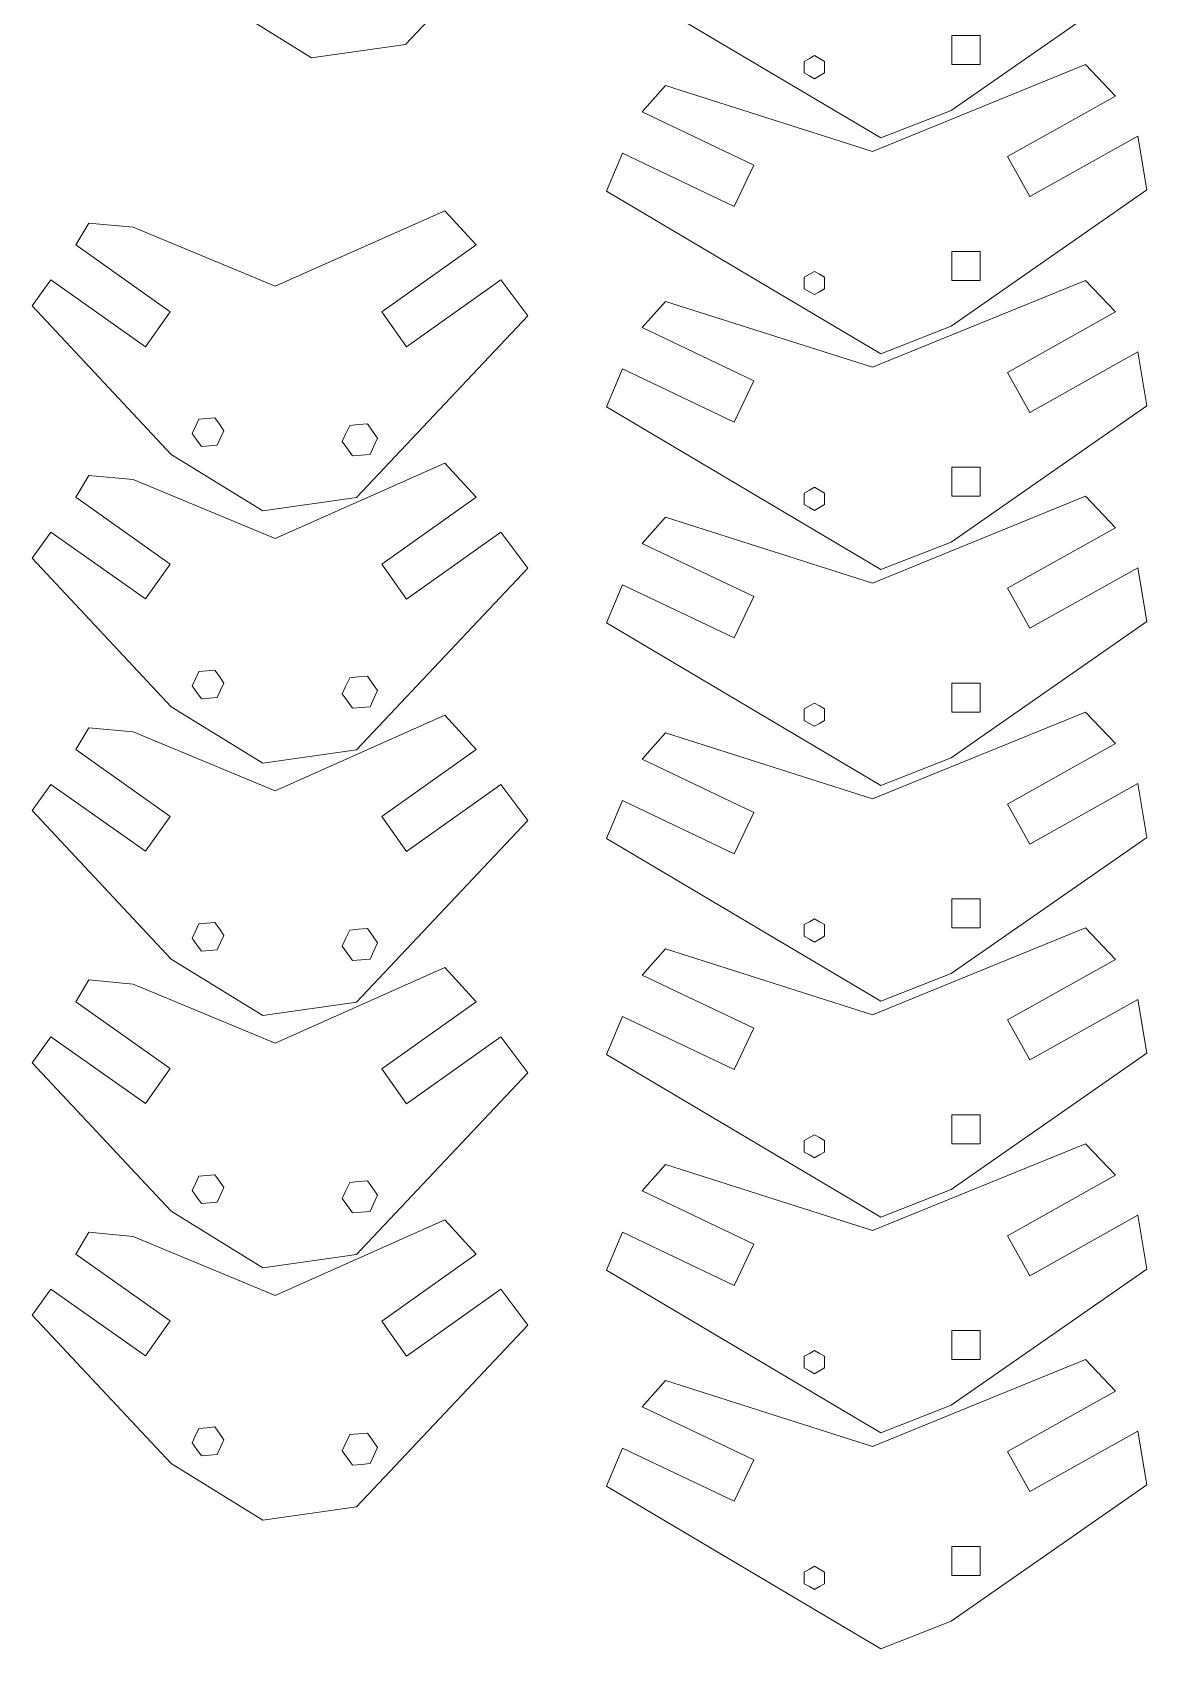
# Model space of a CAD drawing. Header units: inches. Extents: x -12.5 to 16.2, y -9.8 to 11.8.
# Drawn here: x -12.3 to -7.83, y -9.18 to -2.7 of the extents above; entities that cross this region are included whole.
import ezdxf

# ---------------------------------------------------------------- set-up
doc = ezdxf.new("R2010")
doc.units = ezdxf.units.IN
doc.header["$MEASUREMENT"] = 0
doc.layers.add('Layer 3', color=7, linetype='Continuous')

msp = doc.modelspace()

# ---------------------------------------------------------------- linework, layer by layer
at = {"layer": 'Layer 3', "color": 5, "lineweight": 9}
for points in [[(-8.6097, -2.8329), (-8.496, -2.8329), (-8.496, -2.7166), (-8.6097, -2.7166), (-8.6097, -2.8329)], [(-8.6097, -3.6982), (-8.496, -3.6982), (-8.496, -3.5819), (-8.6097, -3.5819), (-8.6097, -3.6982)], [(-8.6097, -4.5634), (-8.496, -4.5634), (-8.496, -4.4471), (-8.6097, -4.4471), (-8.6097, -4.5634)], [(-8.6097, -5.4287), (-8.496, -5.4287), (-8.496, -5.3124), (-8.6097, -5.3124), (-8.6097, -5.4287)], [(-8.6097, -6.294), (-8.496, -6.294), (-8.496, -6.1776), (-8.6097, -6.1776), (-8.6097, -6.294)], [(-8.6097, -7.1592), (-8.496, -7.1592), (-8.496, -7.0429), (-8.6097, -7.0429), (-8.6097, -7.1592)], [(-8.6097, -8.0244), (-8.496, -8.0244), (-8.496, -7.9081), (-8.6097, -7.9081), (-8.6097, -8.0244)], [(-8.6097, -8.8897), (-8.496, -8.8897), (-8.496, -8.7734), (-8.6097, -8.7734), (-8.6097, -8.8897)]]:
    msp.add_lwpolyline(points, close=True, dxfattribs=at)
at = {"layer": 'Layer 3', "color": 250, "lineweight": 9}
for points, knots in [([(-12.0254, -1.8795), (-12.0254, -1.8795), (-12.1002, -1.984), (-12.1002, -1.984), (-12.1002, -1.984), (-12.1002, -1.984), (-11.5434, -2.5793), (-11.5434, -2.5793), (-11.5434, -2.5793), (-11.5434, -2.5793), (-11.1764, -2.8054), (-11.1764, -2.8054), (-11.1764, -2.8054), (-11.1764, -2.8054), (-10.7996, -2.7522), (-10.7996, -2.7522), (-10.7996, -2.7522), (-10.7996, -2.7522), (-10.1125, -2.0239), (-10.1125, -2.0239), (-10.1125, -2.0239), (-10.1125, -2.0239), (-10.2208, -1.88), (-10.2208, -1.88)], [0, 0, 0, 0, 0.142857, 0.142857, 0.142857, 0.142857, 0.285714, 0.285714, 0.285714, 0.285714, 0.428571, 0.428571, 0.428571, 0.428571, 0.571429, 0.571429, 0.571429, 0.571429, 0.714286, 0.714286, 0.714286, 0.714286, 1, 1, 1, 1]), ([(-7.8628, -2.2544), (-7.8628, -2.2544), (-7.8278, -2.4702), (-7.8278, -2.4702), (-7.8278, -2.4702), (-7.8278, -2.4702), (-8.6124, -3.0164), (-8.6124, -3.0164), (-8.6124, -3.0164), (-8.6124, -3.0164), (-8.8943, -3.1269), (-8.8943, -3.1269), (-8.8943, -3.1269), (-8.8943, -3.1269), (-9.9944, -2.4747), (-9.9944, -2.4747), (-9.9944, -2.4747), (-9.9944, -2.4747), (-9.9299, -2.3224), (-9.9299, -2.3224)], [0, 0, 0, 0, 0.166667, 0.166667, 0.166667, 0.166667, 0.333333, 0.333333, 0.333333, 0.333333, 0.5, 0.5, 0.5, 0.5, 0.666667, 0.666667, 0.666667, 0.666667, 1, 1, 1, 1]), ([(-9.8509, -3.0219), (-9.8509, -3.0219), (-9.7573, -2.9168), (-9.7573, -2.9168), (-9.7573, -2.9168), (-9.7573, -2.9168), (-8.9277, -3.1811), (-8.9277, -3.1811), (-8.9277, -3.1811), (-8.9277, -3.1811), (-8.0736, -2.8331), (-8.0736, -2.8331), (-8.0736, -2.8331), (-8.0736, -2.8331), (-7.9526, -2.9594), (-7.9526, -2.9594)], [0, 0, 0, 0, 0.2, 0.2, 0.2, 0.2, 0.4, 0.4, 0.4, 0.4, 0.6, 0.6, 0.6, 0.6, 1, 1, 1, 1]), ([(-7.8628, -3.1196), (-7.8628, -3.1196), (-8.2959, -3.3622), (-8.2959, -3.3622), (-8.2959, -3.3622), (-8.2959, -3.3622), (-8.3857, -3.202), (-8.3857, -3.202), (-8.3857, -3.202), (-8.3857, -3.202), (-7.9526, -2.9594), (-7.9526, -2.9594)], [0, 0, 0, 0, 0.25, 0.25, 0.25, 0.25, 0.5, 0.5, 0.5, 0.5, 1, 1, 1, 1]), ([(-9.8509, -3.0219), (-9.8509, -3.0219), (-9.4028, -3.2355), (-9.4028, -3.2355), (-9.4028, -3.2355), (-9.4028, -3.2355), (-9.4818, -3.4012), (-9.4818, -3.4012), (-9.4818, -3.4012), (-9.4818, -3.4012), (-9.9299, -3.1877), (-9.9299, -3.1877)], [0, 0, 0, 0, 0.25, 0.25, 0.25, 0.25, 0.5, 0.5, 0.5, 0.5, 1, 1, 1, 1]), ([(-7.8628, -3.1196), (-7.8628, -3.1196), (-7.8278, -3.3355), (-7.8278, -3.3355), (-7.8278, -3.3355), (-7.8278, -3.3355), (-8.6124, -3.8816), (-8.6124, -3.8816), (-8.6124, -3.8816), (-8.6124, -3.8816), (-8.8943, -3.9921), (-8.8943, -3.9921), (-8.8943, -3.9921), (-8.8943, -3.9921), (-9.9944, -3.34), (-9.9944, -3.34), (-9.9944, -3.34), (-9.9944, -3.34), (-9.9299, -3.1877), (-9.9299, -3.1877)], [0, 0, 0, 0, 0.166667, 0.166667, 0.166667, 0.166667, 0.333333, 0.333333, 0.333333, 0.333333, 0.5, 0.5, 0.5, 0.5, 0.666667, 0.666667, 0.666667, 0.666667, 1, 1, 1, 1]), ([(-10.5163, -3.5561), (-10.5163, -3.5561), (-10.6422, -3.4187), (-10.6422, -3.4187), (-10.6422, -3.4187), (-10.6422, -3.4187), (-11.3221, -3.7215), (-11.3221, -3.7215), (-11.3221, -3.7215), (-11.3221, -3.7215), (-11.892, -3.4848), (-11.892, -3.4848), (-11.892, -3.4848), (-11.892, -3.4848), (-12.0695, -3.4682), (-12.0695, -3.4682), (-12.0695, -3.4682), (-12.0695, -3.4682), (-12.1225, -3.5556), (-12.1225, -3.5556)], [0, 0, 0, 0, 0.166667, 0.166667, 0.166667, 0.166667, 0.333333, 0.333333, 0.333333, 0.333333, 0.5, 0.5, 0.5, 0.5, 0.666667, 0.666667, 0.666667, 0.666667, 1, 1, 1, 1]), ([(-12.1225, -3.5556), (-12.1225, -3.5556), (-11.7436, -3.8237), (-11.7436, -3.8237), (-11.7436, -3.8237), (-11.7436, -3.8237), (-11.8428, -3.9639), (-11.8428, -3.9639), (-11.8428, -3.9639), (-11.8428, -3.9639), (-12.2217, -3.6958), (-12.2217, -3.6958)], [0, 0, 0, 0, 0.25, 0.25, 0.25, 0.25, 0.5, 0.5, 0.5, 0.5, 1, 1, 1, 1]), ([(-10.4172, -3.6963), (-10.4172, -3.6963), (-10.7962, -3.9642), (-10.7962, -3.9642), (-10.7962, -3.9642), (-10.7962, -3.9642), (-10.8953, -3.8239), (-10.8953, -3.8239), (-10.8953, -3.8239), (-10.8953, -3.8239), (-10.5163, -3.5561), (-10.5163, -3.5561)], [0, 0, 0, 0, 0.25, 0.25, 0.25, 0.25, 0.5, 0.5, 0.5, 0.5, 1, 1, 1, 1]), ([(-12.2217, -3.6958), (-12.2217, -3.6958), (-12.2965, -3.8004), (-12.2965, -3.8004), (-12.2965, -3.8004), (-12.2965, -3.8004), (-11.7397, -4.3956), (-11.7397, -4.3956), (-11.7397, -4.3956), (-11.7397, -4.3956), (-11.3727, -4.6217), (-11.3727, -4.6217), (-11.3727, -4.6217), (-11.3727, -4.6217), (-10.9959, -4.5685), (-10.9959, -4.5685), (-10.9959, -4.5685), (-10.9959, -4.5685), (-10.3088, -3.8402), (-10.3088, -3.8402), (-10.3088, -3.8402), (-10.3088, -3.8402), (-10.4172, -3.6963), (-10.4172, -3.6963)], [0, 0, 0, 0, 0.142857, 0.142857, 0.142857, 0.142857, 0.285714, 0.285714, 0.285714, 0.285714, 0.428571, 0.428571, 0.428571, 0.428571, 0.571429, 0.571429, 0.571429, 0.571429, 0.714286, 0.714286, 0.714286, 0.714286, 1, 1, 1, 1]), ([(-9.8509, -3.8871), (-9.8509, -3.8871), (-9.7573, -3.7821), (-9.7573, -3.7821), (-9.7573, -3.7821), (-9.7573, -3.7821), (-8.9277, -4.0464), (-8.9277, -4.0464), (-8.9277, -4.0464), (-8.9277, -4.0464), (-8.0736, -3.6984), (-8.0736, -3.6984), (-8.0736, -3.6984), (-8.0736, -3.6984), (-7.9526, -3.8246), (-7.9526, -3.8246)], [0, 0, 0, 0, 0.2, 0.2, 0.2, 0.2, 0.4, 0.4, 0.4, 0.4, 0.6, 0.6, 0.6, 0.6, 1, 1, 1, 1]), ([(-9.8509, -3.8871), (-9.8509, -3.8871), (-9.4028, -4.1007), (-9.4028, -4.1007), (-9.4028, -4.1007), (-9.4028, -4.1007), (-9.4818, -4.2665), (-9.4818, -4.2665), (-9.4818, -4.2665), (-9.4818, -4.2665), (-9.9299, -4.0529), (-9.9299, -4.0529)], [0, 0, 0, 0, 0.25, 0.25, 0.25, 0.25, 0.5, 0.5, 0.5, 0.5, 1, 1, 1, 1]), ([(-7.8628, -3.9849), (-7.8628, -3.9849), (-8.2959, -4.2275), (-8.2959, -4.2275), (-8.2959, -4.2275), (-8.2959, -4.2275), (-8.3857, -4.0672), (-8.3857, -4.0672), (-8.3857, -4.0672), (-8.3857, -4.0672), (-7.9526, -3.8246), (-7.9526, -3.8246)], [0, 0, 0, 0, 0.25, 0.25, 0.25, 0.25, 0.5, 0.5, 0.5, 0.5, 1, 1, 1, 1]), ([(-7.8628, -3.9849), (-7.8628, -3.9849), (-7.8278, -4.2008), (-7.8278, -4.2008), (-7.8278, -4.2008), (-7.8278, -4.2008), (-8.6124, -4.7469), (-8.6124, -4.7469), (-8.6124, -4.7469), (-8.6124, -4.7469), (-8.8943, -4.8574), (-8.8943, -4.8574), (-8.8943, -4.8574), (-8.8943, -4.8574), (-9.9944, -4.2053), (-9.9944, -4.2053), (-9.9944, -4.2053), (-9.9944, -4.2053), (-9.9299, -4.0529), (-9.9299, -4.0529)], [0, 0, 0, 0, 0.166667, 0.166667, 0.166667, 0.166667, 0.333333, 0.333333, 0.333333, 0.333333, 0.5, 0.5, 0.5, 0.5, 0.666667, 0.666667, 0.666667, 0.666667, 1, 1, 1, 1]), ([(-10.5163, -4.5676), (-10.5163, -4.5676), (-10.6422, -4.4302), (-10.6422, -4.4302), (-10.6422, -4.4302), (-10.6422, -4.4302), (-11.3221, -4.7331), (-11.3221, -4.7331), (-11.3221, -4.7331), (-11.3221, -4.7331), (-11.892, -4.4964), (-11.892, -4.4964), (-11.892, -4.4964), (-11.892, -4.4964), (-12.0695, -4.4798), (-12.0695, -4.4798), (-12.0695, -4.4798), (-12.0695, -4.4798), (-12.1225, -4.5671), (-12.1225, -4.5671)], [0, 0, 0, 0, 0.166667, 0.166667, 0.166667, 0.166667, 0.333333, 0.333333, 0.333333, 0.333333, 0.5, 0.5, 0.5, 0.5, 0.666667, 0.666667, 0.666667, 0.666667, 1, 1, 1, 1]), ([(-12.1225, -4.5671), (-12.1225, -4.5671), (-11.7436, -4.8352), (-11.7436, -4.8352), (-11.7436, -4.8352), (-11.7436, -4.8352), (-11.8428, -4.9754), (-11.8428, -4.9754), (-11.8428, -4.9754), (-11.8428, -4.9754), (-12.2217, -4.7073), (-12.2217, -4.7073)], [0, 0, 0, 0, 0.25, 0.25, 0.25, 0.25, 0.5, 0.5, 0.5, 0.5, 1, 1, 1, 1]), ([(-10.4172, -4.7079), (-10.4172, -4.7079), (-10.7962, -4.9757), (-10.7962, -4.9757), (-10.7962, -4.9757), (-10.7962, -4.9757), (-10.8953, -4.8355), (-10.8953, -4.8355), (-10.8953, -4.8355), (-10.8953, -4.8355), (-10.5163, -4.5676), (-10.5163, -4.5676)], [0, 0, 0, 0, 0.25, 0.25, 0.25, 0.25, 0.5, 0.5, 0.5, 0.5, 1, 1, 1, 1]), ([(-9.8509, -4.7524), (-9.8509, -4.7524), (-9.7573, -4.6473), (-9.7573, -4.6473), (-9.7573, -4.6473), (-9.7573, -4.6473), (-8.9277, -4.9116), (-8.9277, -4.9116), (-8.9277, -4.9116), (-8.9277, -4.9116), (-8.0736, -4.5636), (-8.0736, -4.5636), (-8.0736, -4.5636), (-8.0736, -4.5636), (-7.9526, -4.6899), (-7.9526, -4.6899)], [0, 0, 0, 0, 0.2, 0.2, 0.2, 0.2, 0.4, 0.4, 0.4, 0.4, 0.6, 0.6, 0.6, 0.6, 1, 1, 1, 1]), ([(-12.2217, -4.7073), (-12.2217, -4.7073), (-12.2965, -4.8119), (-12.2965, -4.8119), (-12.2965, -4.8119), (-12.2965, -4.8119), (-11.7397, -5.4071), (-11.7397, -5.4071), (-11.7397, -5.4071), (-11.7397, -5.4071), (-11.3727, -5.6332), (-11.3727, -5.6332), (-11.3727, -5.6332), (-11.3727, -5.6332), (-10.9959, -5.58), (-10.9959, -5.58), (-10.9959, -5.58), (-10.9959, -5.58), (-10.3088, -4.8517), (-10.3088, -4.8517), (-10.3088, -4.8517), (-10.3088, -4.8517), (-10.4172, -4.7079), (-10.4172, -4.7079)], [0, 0, 0, 0, 0.142857, 0.142857, 0.142857, 0.142857, 0.285714, 0.285714, 0.285714, 0.285714, 0.428571, 0.428571, 0.428571, 0.428571, 0.571429, 0.571429, 0.571429, 0.571429, 0.714286, 0.714286, 0.714286, 0.714286, 1, 1, 1, 1]), ([(-7.8628, -4.8501), (-7.8628, -4.8501), (-8.2959, -5.0927), (-8.2959, -5.0927), (-8.2959, -5.0927), (-8.2959, -5.0927), (-8.3857, -4.9325), (-8.3857, -4.9325), (-8.3857, -4.9325), (-8.3857, -4.9325), (-7.9526, -4.6899), (-7.9526, -4.6899)], [0, 0, 0, 0, 0.25, 0.25, 0.25, 0.25, 0.5, 0.5, 0.5, 0.5, 1, 1, 1, 1]), ([(-9.8509, -4.7524), (-9.8509, -4.7524), (-9.4028, -4.966), (-9.4028, -4.966), (-9.4028, -4.966), (-9.4028, -4.966), (-9.4818, -5.1317), (-9.4818, -5.1317), (-9.4818, -5.1317), (-9.4818, -5.1317), (-9.9299, -4.9182), (-9.9299, -4.9182)], [0, 0, 0, 0, 0.25, 0.25, 0.25, 0.25, 0.5, 0.5, 0.5, 0.5, 1, 1, 1, 1]), ([(-7.8628, -4.8501), (-7.8628, -4.8501), (-7.8278, -5.066), (-7.8278, -5.066), (-7.8278, -5.066), (-7.8278, -5.066), (-8.6124, -5.6121), (-8.6124, -5.6121), (-8.6124, -5.6121), (-8.6124, -5.6121), (-8.8943, -5.7226), (-8.8943, -5.7226), (-8.8943, -5.7226), (-8.8943, -5.7226), (-9.9944, -5.0705), (-9.9944, -5.0705), (-9.9944, -5.0705), (-9.9944, -5.0705), (-9.9299, -4.9182), (-9.9299, -4.9182)], [0, 0, 0, 0, 0.166667, 0.166667, 0.166667, 0.166667, 0.333333, 0.333333, 0.333333, 0.333333, 0.5, 0.5, 0.5, 0.5, 0.666667, 0.666667, 0.666667, 0.666667, 1, 1, 1, 1]), ([(-10.5163, -5.5791), (-10.5163, -5.5791), (-10.6422, -5.4417), (-10.6422, -5.4417), (-10.6422, -5.4417), (-10.6422, -5.4417), (-11.3221, -5.7446), (-11.3221, -5.7446), (-11.3221, -5.7446), (-11.3221, -5.7446), (-11.892, -5.5079), (-11.892, -5.5079), (-11.892, -5.5079), (-11.892, -5.5079), (-12.0695, -5.4913), (-12.0695, -5.4913), (-12.0695, -5.4913), (-12.0695, -5.4913), (-12.1225, -5.5787), (-12.1225, -5.5787)], [0, 0, 0, 0, 0.166667, 0.166667, 0.166667, 0.166667, 0.333333, 0.333333, 0.333333, 0.333333, 0.5, 0.5, 0.5, 0.5, 0.666667, 0.666667, 0.666667, 0.666667, 1, 1, 1, 1]), ([(-9.8509, -5.6176), (-9.8509, -5.6176), (-9.7573, -5.5126), (-9.7573, -5.5126), (-9.7573, -5.5126), (-9.7573, -5.5126), (-8.9277, -5.7769), (-8.9277, -5.7769), (-8.9277, -5.7769), (-8.9277, -5.7769), (-8.0736, -5.4289), (-8.0736, -5.4289), (-8.0736, -5.4289), (-8.0736, -5.4289), (-7.9526, -5.5552), (-7.9526, -5.5552)], [0, 0, 0, 0, 0.2, 0.2, 0.2, 0.2, 0.4, 0.4, 0.4, 0.4, 0.6, 0.6, 0.6, 0.6, 1, 1, 1, 1]), ([(-7.8628, -5.7154), (-7.8628, -5.7154), (-8.2959, -5.958), (-8.2959, -5.958), (-8.2959, -5.958), (-8.2959, -5.958), (-8.3857, -5.7977), (-8.3857, -5.7977), (-8.3857, -5.7977), (-8.3857, -5.7977), (-7.9526, -5.5552), (-7.9526, -5.5552)], [0, 0, 0, 0, 0.25, 0.25, 0.25, 0.25, 0.5, 0.5, 0.5, 0.5, 1, 1, 1, 1]), ([(-12.1225, -5.5787), (-12.1225, -5.5787), (-11.7436, -5.8468), (-11.7436, -5.8468), (-11.7436, -5.8468), (-11.7436, -5.8468), (-11.8428, -5.987), (-11.8428, -5.987), (-11.8428, -5.987), (-11.8428, -5.987), (-12.2217, -5.7189), (-12.2217, -5.7189)], [0, 0, 0, 0, 0.25, 0.25, 0.25, 0.25, 0.5, 0.5, 0.5, 0.5, 1, 1, 1, 1]), ([(-10.4172, -5.7194), (-10.4172, -5.7194), (-10.7962, -5.9873), (-10.7962, -5.9873), (-10.7962, -5.9873), (-10.7962, -5.9873), (-10.8953, -5.847), (-10.8953, -5.847), (-10.8953, -5.847), (-10.8953, -5.847), (-10.5163, -5.5791), (-10.5163, -5.5791)], [0, 0, 0, 0, 0.25, 0.25, 0.25, 0.25, 0.5, 0.5, 0.5, 0.5, 1, 1, 1, 1]), ([(-9.8509, -5.6176), (-9.8509, -5.6176), (-9.4028, -5.8312), (-9.4028, -5.8312), (-9.4028, -5.8312), (-9.4028, -5.8312), (-9.4818, -5.997), (-9.4818, -5.997), (-9.4818, -5.997), (-9.4818, -5.997), (-9.9299, -5.7834), (-9.9299, -5.7834)], [0, 0, 0, 0, 0.25, 0.25, 0.25, 0.25, 0.5, 0.5, 0.5, 0.5, 1, 1, 1, 1]), ([(-12.2217, -5.7189), (-12.2217, -5.7189), (-12.2965, -5.8234), (-12.2965, -5.8234), (-12.2965, -5.8234), (-12.2965, -5.8234), (-11.7397, -6.4187), (-11.7397, -6.4187), (-11.7397, -6.4187), (-11.7397, -6.4187), (-11.3727, -6.6448), (-11.3727, -6.6448), (-11.3727, -6.6448), (-11.3727, -6.6448), (-10.9959, -6.5916), (-10.9959, -6.5916), (-10.9959, -6.5916), (-10.9959, -6.5916), (-10.3088, -5.8633), (-10.3088, -5.8633), (-10.3088, -5.8633), (-10.3088, -5.8633), (-10.4172, -5.7194), (-10.4172, -5.7194)], [0, 0, 0, 0, 0.142857, 0.142857, 0.142857, 0.142857, 0.285714, 0.285714, 0.285714, 0.285714, 0.428571, 0.428571, 0.428571, 0.428571, 0.571429, 0.571429, 0.571429, 0.571429, 0.714286, 0.714286, 0.714286, 0.714286, 1, 1, 1, 1]), ([(-7.8628, -5.7154), (-7.8628, -5.7154), (-7.8278, -5.9313), (-7.8278, -5.9313), (-7.8278, -5.9313), (-7.8278, -5.9313), (-8.6124, -6.4774), (-8.6124, -6.4774), (-8.6124, -6.4774), (-8.6124, -6.4774), (-8.8943, -6.5879), (-8.8943, -6.5879), (-8.8943, -6.5879), (-8.8943, -6.5879), (-9.9944, -5.9358), (-9.9944, -5.9358), (-9.9944, -5.9358), (-9.9944, -5.9358), (-9.9299, -5.7834), (-9.9299, -5.7834)], [0, 0, 0, 0, 0.166667, 0.166667, 0.166667, 0.166667, 0.333333, 0.333333, 0.333333, 0.333333, 0.5, 0.5, 0.5, 0.5, 0.666667, 0.666667, 0.666667, 0.666667, 1, 1, 1, 1]), ([(-9.8509, -6.4829), (-9.8509, -6.4829), (-9.7573, -6.3778), (-9.7573, -6.3778), (-9.7573, -6.3778), (-9.7573, -6.3778), (-8.9277, -6.6421), (-8.9277, -6.6421), (-8.9277, -6.6421), (-8.9277, -6.6421), (-8.0736, -6.2941), (-8.0736, -6.2941), (-8.0736, -6.2941), (-8.0736, -6.2941), (-7.9526, -6.4204), (-7.9526, -6.4204)], [0, 0, 0, 0, 0.2, 0.2, 0.2, 0.2, 0.4, 0.4, 0.4, 0.4, 0.6, 0.6, 0.6, 0.6, 1, 1, 1, 1]), ([(-10.5163, -6.5907), (-10.5163, -6.5907), (-10.6422, -6.4533), (-10.6422, -6.4533), (-10.6422, -6.4533), (-10.6422, -6.4533), (-11.3221, -6.7562), (-11.3221, -6.7562), (-11.3221, -6.7562), (-11.3221, -6.7562), (-11.892, -6.5195), (-11.892, -6.5195), (-11.892, -6.5195), (-11.892, -6.5195), (-12.0695, -6.5028), (-12.0695, -6.5028), (-12.0695, -6.5028), (-12.0695, -6.5028), (-12.1225, -6.5902), (-12.1225, -6.5902)], [0, 0, 0, 0, 0.166667, 0.166667, 0.166667, 0.166667, 0.333333, 0.333333, 0.333333, 0.333333, 0.5, 0.5, 0.5, 0.5, 0.666667, 0.666667, 0.666667, 0.666667, 1, 1, 1, 1]), ([(-7.8628, -6.5806), (-7.8628, -6.5806), (-8.2959, -6.8232), (-8.2959, -6.8232), (-8.2959, -6.8232), (-8.2959, -6.8232), (-8.3857, -6.663), (-8.3857, -6.663), (-8.3857, -6.663), (-8.3857, -6.663), (-7.9526, -6.4204), (-7.9526, -6.4204)], [0, 0, 0, 0, 0.25, 0.25, 0.25, 0.25, 0.5, 0.5, 0.5, 0.5, 1, 1, 1, 1]), ([(-9.8509, -6.4829), (-9.8509, -6.4829), (-9.4028, -6.6965), (-9.4028, -6.6965), (-9.4028, -6.6965), (-9.4028, -6.6965), (-9.4818, -6.8623), (-9.4818, -6.8623), (-9.4818, -6.8623), (-9.4818, -6.8623), (-9.9299, -6.6487), (-9.9299, -6.6487)], [0, 0, 0, 0, 0.25, 0.25, 0.25, 0.25, 0.5, 0.5, 0.5, 0.5, 1, 1, 1, 1]), ([(-12.1225, -6.5902), (-12.1225, -6.5902), (-11.7436, -6.8583), (-11.7436, -6.8583), (-11.7436, -6.8583), (-11.7436, -6.8583), (-11.8428, -6.9985), (-11.8428, -6.9985), (-11.8428, -6.9985), (-11.8428, -6.9985), (-12.2217, -6.7304), (-12.2217, -6.7304)], [0, 0, 0, 0, 0.25, 0.25, 0.25, 0.25, 0.5, 0.5, 0.5, 0.5, 1, 1, 1, 1]), ([(-10.4172, -6.7309), (-10.4172, -6.7309), (-10.7962, -6.9988), (-10.7962, -6.9988), (-10.7962, -6.9988), (-10.7962, -6.9988), (-10.8953, -6.8586), (-10.8953, -6.8586), (-10.8953, -6.8586), (-10.8953, -6.8586), (-10.5163, -6.5907), (-10.5163, -6.5907)], [0, 0, 0, 0, 0.25, 0.25, 0.25, 0.25, 0.5, 0.5, 0.5, 0.5, 1, 1, 1, 1]), ([(-7.8628, -6.5806), (-7.8628, -6.5806), (-7.8278, -6.7965), (-7.8278, -6.7965), (-7.8278, -6.7965), (-7.8278, -6.7965), (-8.6124, -7.3426), (-8.6124, -7.3426), (-8.6124, -7.3426), (-8.6124, -7.3426), (-8.8943, -7.4531), (-8.8943, -7.4531), (-8.8943, -7.4531), (-8.8943, -7.4531), (-9.9944, -6.801), (-9.9944, -6.801), (-9.9944, -6.801), (-9.9944, -6.801), (-9.9299, -6.6487), (-9.9299, -6.6487)], [0, 0, 0, 0, 0.166667, 0.166667, 0.166667, 0.166667, 0.333333, 0.333333, 0.333333, 0.333333, 0.5, 0.5, 0.5, 0.5, 0.666667, 0.666667, 0.666667, 0.666667, 1, 1, 1, 1]), ([(-12.2217, -6.7304), (-12.2217, -6.7304), (-12.2965, -6.835), (-12.2965, -6.835), (-12.2965, -6.835), (-12.2965, -6.835), (-11.7397, -7.4302), (-11.7397, -7.4302), (-11.7397, -7.4302), (-11.7397, -7.4302), (-11.3727, -7.6563), (-11.3727, -7.6563), (-11.3727, -7.6563), (-11.3727, -7.6563), (-10.9959, -7.6031), (-10.9959, -7.6031), (-10.9959, -7.6031), (-10.9959, -7.6031), (-10.3088, -6.8748), (-10.3088, -6.8748), (-10.3088, -6.8748), (-10.3088, -6.8748), (-10.4172, -6.7309), (-10.4172, -6.7309)], [0, 0, 0, 0, 0.142857, 0.142857, 0.142857, 0.142857, 0.285714, 0.285714, 0.285714, 0.285714, 0.428571, 0.428571, 0.428571, 0.428571, 0.571429, 0.571429, 0.571429, 0.571429, 0.714286, 0.714286, 0.714286, 0.714286, 1, 1, 1, 1]), ([(-9.8509, -7.3481), (-9.8509, -7.3481), (-9.7573, -7.2431), (-9.7573, -7.2431), (-9.7573, -7.2431), (-9.7573, -7.2431), (-8.9277, -7.5074), (-8.9277, -7.5074), (-8.9277, -7.5074), (-8.9277, -7.5074), (-8.0736, -7.1594), (-8.0736, -7.1594), (-8.0736, -7.1594), (-8.0736, -7.1594), (-7.9526, -7.2857), (-7.9526, -7.2857)], [0, 0, 0, 0, 0.2, 0.2, 0.2, 0.2, 0.4, 0.4, 0.4, 0.4, 0.6, 0.6, 0.6, 0.6, 1, 1, 1, 1]), ([(-7.8628, -7.4459), (-7.8628, -7.4459), (-8.2959, -7.6885), (-8.2959, -7.6885), (-8.2959, -7.6885), (-8.2959, -7.6885), (-8.3857, -7.5282), (-8.3857, -7.5282), (-8.3857, -7.5282), (-8.3857, -7.5282), (-7.9526, -7.2857), (-7.9526, -7.2857)], [0, 0, 0, 0, 0.25, 0.25, 0.25, 0.25, 0.5, 0.5, 0.5, 0.5, 1, 1, 1, 1]), ([(-9.8509, -7.3481), (-9.8509, -7.3481), (-9.4028, -7.5617), (-9.4028, -7.5617), (-9.4028, -7.5617), (-9.4028, -7.5617), (-9.4818, -7.7275), (-9.4818, -7.7275), (-9.4818, -7.7275), (-9.4818, -7.7275), (-9.9299, -7.5139), (-9.9299, -7.5139)], [0, 0, 0, 0, 0.25, 0.25, 0.25, 0.25, 0.5, 0.5, 0.5, 0.5, 1, 1, 1, 1]), ([(-7.8628, -7.4459), (-7.8628, -7.4459), (-7.8278, -7.6618), (-7.8278, -7.6618), (-7.8278, -7.6618), (-7.8278, -7.6618), (-8.6124, -8.2079), (-8.6124, -8.2079), (-8.6124, -8.2079), (-8.6124, -8.2079), (-8.8943, -8.3184), (-8.8943, -8.3184), (-8.8943, -8.3184), (-8.8943, -8.3184), (-9.9944, -7.6663), (-9.9944, -7.6663), (-9.9944, -7.6663), (-9.9944, -7.6663), (-9.9299, -7.5139), (-9.9299, -7.5139)], [0, 0, 0, 0, 0.166667, 0.166667, 0.166667, 0.166667, 0.333333, 0.333333, 0.333333, 0.333333, 0.5, 0.5, 0.5, 0.5, 0.666667, 0.666667, 0.666667, 0.666667, 1, 1, 1, 1]), ([(-10.5163, -7.6022), (-10.5163, -7.6022), (-10.6422, -7.4648), (-10.6422, -7.4648), (-10.6422, -7.4648), (-10.6422, -7.4648), (-11.3221, -7.7677), (-11.3221, -7.7677), (-11.3221, -7.7677), (-11.3221, -7.7677), (-11.892, -7.531), (-11.892, -7.531), (-11.892, -7.531), (-11.892, -7.531), (-12.0695, -7.5144), (-12.0695, -7.5144), (-12.0695, -7.5144), (-12.0695, -7.5144), (-12.1225, -7.6018), (-12.1225, -7.6018)], [0, 0, 0, 0, 0.166667, 0.166667, 0.166667, 0.166667, 0.333333, 0.333333, 0.333333, 0.333333, 0.5, 0.5, 0.5, 0.5, 0.666667, 0.666667, 0.666667, 0.666667, 1, 1, 1, 1]), ([(-12.1225, -7.6018), (-12.1225, -7.6018), (-11.7436, -7.8699), (-11.7436, -7.8699), (-11.7436, -7.8699), (-11.7436, -7.8699), (-11.8428, -8.0101), (-11.8428, -8.0101), (-11.8428, -8.0101), (-11.8428, -8.0101), (-12.2217, -7.742), (-12.2217, -7.742)], [0, 0, 0, 0, 0.25, 0.25, 0.25, 0.25, 0.5, 0.5, 0.5, 0.5, 1, 1, 1, 1]), ([(-10.4172, -7.7425), (-10.4172, -7.7425), (-10.7962, -8.0104), (-10.7962, -8.0104), (-10.7962, -8.0104), (-10.7962, -8.0104), (-10.8953, -7.8701), (-10.8953, -7.8701), (-10.8953, -7.8701), (-10.8953, -7.8701), (-10.5163, -7.6022), (-10.5163, -7.6022)], [0, 0, 0, 0, 0.25, 0.25, 0.25, 0.25, 0.5, 0.5, 0.5, 0.5, 1, 1, 1, 1]), ([(-12.2217, -7.742), (-12.2217, -7.742), (-12.2965, -7.8465), (-12.2965, -7.8465), (-12.2965, -7.8465), (-12.2965, -7.8465), (-11.7397, -8.4417), (-11.7397, -8.4417), (-11.7397, -8.4417), (-11.7397, -8.4417), (-11.3727, -8.6679), (-11.3727, -8.6679), (-11.3727, -8.6679), (-11.3727, -8.6679), (-10.9959, -8.6147), (-10.9959, -8.6147), (-10.9959, -8.6147), (-10.9959, -8.6147), (-10.3088, -7.8864), (-10.3088, -7.8864), (-10.3088, -7.8864), (-10.3088, -7.8864), (-10.4172, -7.7425), (-10.4172, -7.7425)], [0, 0, 0, 0, 0.142857, 0.142857, 0.142857, 0.142857, 0.285714, 0.285714, 0.285714, 0.285714, 0.428571, 0.428571, 0.428571, 0.428571, 0.571429, 0.571429, 0.571429, 0.571429, 0.714286, 0.714286, 0.714286, 0.714286, 1, 1, 1, 1]), ([(-9.8509, -8.2134), (-9.8509, -8.2134), (-9.7573, -8.1083), (-9.7573, -8.1083), (-9.7573, -8.1083), (-9.7573, -8.1083), (-8.9277, -8.3726), (-8.9277, -8.3726), (-8.9277, -8.3726), (-8.9277, -8.3726), (-8.0736, -8.0246), (-8.0736, -8.0246), (-8.0736, -8.0246), (-8.0736, -8.0246), (-7.9526, -8.1509), (-7.9526, -8.1509)], [0, 0, 0, 0, 0.2, 0.2, 0.2, 0.2, 0.4, 0.4, 0.4, 0.4, 0.6, 0.6, 0.6, 0.6, 1, 1, 1, 1]), ([(-7.8628, -8.3111), (-7.8628, -8.3111), (-8.2959, -8.5537), (-8.2959, -8.5537), (-8.2959, -8.5537), (-8.2959, -8.5537), (-8.3857, -8.3935), (-8.3857, -8.3935), (-8.3857, -8.3935), (-8.3857, -8.3935), (-7.9526, -8.1509), (-7.9526, -8.1509)], [0, 0, 0, 0, 0.25, 0.25, 0.25, 0.25, 0.5, 0.5, 0.5, 0.5, 1, 1, 1, 1]), ([(-9.8509, -8.2134), (-9.8509, -8.2134), (-9.4028, -8.427), (-9.4028, -8.427), (-9.4028, -8.427), (-9.4028, -8.427), (-9.4818, -8.5928), (-9.4818, -8.5928), (-9.4818, -8.5928), (-9.4818, -8.5928), (-9.9299, -8.3792), (-9.9299, -8.3792)], [0, 0, 0, 0, 0.25, 0.25, 0.25, 0.25, 0.5, 0.5, 0.5, 0.5, 1, 1, 1, 1]), ([(-7.8628, -8.3111), (-7.8628, -8.3111), (-7.8278, -8.527), (-7.8278, -8.527), (-7.8278, -8.527), (-7.8278, -8.527), (-8.6124, -9.0731), (-8.6124, -9.0731), (-8.6124, -9.0731), (-8.6124, -9.0731), (-8.8943, -9.1836), (-8.8943, -9.1836), (-8.8943, -9.1836), (-8.8943, -9.1836), (-9.9944, -8.5315), (-9.9944, -8.5315), (-9.9944, -8.5315), (-9.9944, -8.5315), (-9.9299, -8.3792), (-9.9299, -8.3792)], [0, 0, 0, 0, 0.166667, 0.166667, 0.166667, 0.166667, 0.333333, 0.333333, 0.333333, 0.333333, 0.5, 0.5, 0.5, 0.5, 0.666667, 0.666667, 0.666667, 0.666667, 1, 1, 1, 1])]:
    msp.add_open_spline(points, degree=3, knots=knots, dxfattribs=at)
at = {"layer": 'Layer 3', "color": 5, "lineweight": 9}
for points in [[(-9.1604, -2.7968), (-9.1604, -2.7968), (-9.1806, -2.8084), (-9.1806, -2.8084), (-9.1806, -2.8084), (-9.1806, -2.8084), (-9.2007, -2.82), (-9.2007, -2.82), (-9.2007, -2.82), (-9.2007, -2.82), (-9.2007, -2.8433), (-9.2007, -2.8433), (-9.2007, -2.8433), (-9.2007, -2.8433), (-9.2007, -2.8666), (-9.2007, -2.8666), (-9.2007, -2.8666), (-9.2007, -2.8666), (-9.1806, -2.8782), (-9.1806, -2.8782), (-9.1806, -2.8782), (-9.1806, -2.8782), (-9.1604, -2.8898), (-9.1604, -2.8898), (-9.1604, -2.8898), (-9.1604, -2.8898), (-9.1403, -2.8782), (-9.1403, -2.8782), (-9.1403, -2.8782), (-9.1403, -2.8782), (-9.1201, -2.8666), (-9.1201, -2.8666), (-9.1201, -2.8666), (-9.1201, -2.8666), (-9.1201, -2.8433), (-9.1201, -2.8433), (-9.1201, -2.8433), (-9.1201, -2.8433), (-9.1201, -2.82), (-9.1201, -2.82), (-9.1201, -2.82), (-9.1201, -2.82), (-9.1403, -2.8084), (-9.1403, -2.8084), (-9.1403, -2.8084), (-9.1403, -2.8084), (-9.1604, -2.7968), (-9.1604, -2.7968)], [(-9.1604, -3.662), (-9.1604, -3.662), (-9.1806, -3.6736), (-9.1806, -3.6736), (-9.1806, -3.6736), (-9.1806, -3.6736), (-9.2007, -3.6853), (-9.2007, -3.6853), (-9.2007, -3.6853), (-9.2007, -3.6853), (-9.2007, -3.7085), (-9.2007, -3.7085), (-9.2007, -3.7085), (-9.2007, -3.7085), (-9.2007, -3.7318), (-9.2007, -3.7318), (-9.2007, -3.7318), (-9.2007, -3.7318), (-9.1806, -3.7434), (-9.1806, -3.7434), (-9.1806, -3.7434), (-9.1806, -3.7434), (-9.1604, -3.7551), (-9.1604, -3.7551), (-9.1604, -3.7551), (-9.1604, -3.7551), (-9.1403, -3.7434), (-9.1403, -3.7434), (-9.1403, -3.7434), (-9.1403, -3.7434), (-9.1201, -3.7318), (-9.1201, -3.7318), (-9.1201, -3.7318), (-9.1201, -3.7318), (-9.1201, -3.7085), (-9.1201, -3.7085), (-9.1201, -3.7085), (-9.1201, -3.7085), (-9.1201, -3.6853), (-9.1201, -3.6853), (-9.1201, -3.6853), (-9.1201, -3.6853), (-9.1403, -3.6736), (-9.1403, -3.6736), (-9.1403, -3.6736), (-9.1403, -3.6736), (-9.1604, -3.662), (-9.1604, -3.662)], [(-11.6284, -4.2545), (-11.6284, -4.2545), (-11.6418, -4.2835), (-11.6418, -4.2835), (-11.6418, -4.2835), (-11.6418, -4.2835), (-11.6551, -4.3124), (-11.6551, -4.3124), (-11.6551, -4.3124), (-11.6551, -4.3124), (-11.6367, -4.3385), (-11.6367, -4.3385), (-11.6367, -4.3385), (-11.6367, -4.3385), (-11.6183, -4.3645), (-11.6183, -4.3645), (-11.6183, -4.3645), (-11.6183, -4.3645), (-11.5866, -4.3616), (-11.5866, -4.3616), (-11.5866, -4.3616), (-11.5866, -4.3616), (-11.5548, -4.3587), (-11.5548, -4.3587), (-11.5548, -4.3587), (-11.5548, -4.3587), (-11.5415, -4.3297), (-11.5415, -4.3297), (-11.5415, -4.3297), (-11.5415, -4.3297), (-11.5281, -4.3008), (-11.5281, -4.3008), (-11.5281, -4.3008), (-11.5281, -4.3008), (-11.5465, -4.2747), (-11.5465, -4.2747), (-11.5465, -4.2747), (-11.5465, -4.2747), (-11.5649, -4.2487), (-11.5649, -4.2487), (-11.5649, -4.2487), (-11.5649, -4.2487), (-11.5967, -4.2516), (-11.5967, -4.2516), (-11.5967, -4.2516), (-11.5967, -4.2516), (-11.6284, -4.2545), (-11.6284, -4.2545)], [(-11.0238, -4.2795), (-11.0238, -4.2795), (-11.0387, -4.3118), (-11.0387, -4.3118), (-11.0387, -4.3118), (-11.0387, -4.3118), (-11.0536, -4.3441), (-11.0536, -4.3441), (-11.0536, -4.3441), (-11.0536, -4.3441), (-11.033, -4.3731), (-11.033, -4.3731), (-11.033, -4.3731), (-11.033, -4.3731), (-11.0125, -4.4021), (-11.0125, -4.4021), (-11.0125, -4.4021), (-11.0125, -4.4021), (-10.9771, -4.3989), (-10.9771, -4.3989), (-10.9771, -4.3989), (-10.9771, -4.3989), (-10.9417, -4.3956), (-10.9417, -4.3956), (-10.9417, -4.3956), (-10.9417, -4.3956), (-10.9268, -4.3633), (-10.9268, -4.3633), (-10.9268, -4.3633), (-10.9268, -4.3633), (-10.9119, -4.3311), (-10.9119, -4.3311), (-10.9119, -4.3311), (-10.9119, -4.3311), (-10.9324, -4.302), (-10.9324, -4.302), (-10.9324, -4.302), (-10.9324, -4.302), (-10.953, -4.273), (-10.953, -4.273), (-10.953, -4.273), (-10.953, -4.273), (-10.9884, -4.2762), (-10.9884, -4.2762), (-10.9884, -4.2762), (-10.9884, -4.2762), (-11.0238, -4.2795), (-11.0238, -4.2795)], [(-9.1604, -4.5273), (-9.1604, -4.5273), (-9.1806, -4.5389), (-9.1806, -4.5389), (-9.1806, -4.5389), (-9.1806, -4.5389), (-9.2007, -4.5505), (-9.2007, -4.5505), (-9.2007, -4.5505), (-9.2007, -4.5505), (-9.2007, -4.5738), (-9.2007, -4.5738), (-9.2007, -4.5738), (-9.2007, -4.5738), (-9.2007, -4.5971), (-9.2007, -4.5971), (-9.2007, -4.5971), (-9.2007, -4.5971), (-9.1806, -4.6087), (-9.1806, -4.6087), (-9.1806, -4.6087), (-9.1806, -4.6087), (-9.1604, -4.6203), (-9.1604, -4.6203), (-9.1604, -4.6203), (-9.1604, -4.6203), (-9.1403, -4.6087), (-9.1403, -4.6087), (-9.1403, -4.6087), (-9.1403, -4.6087), (-9.1201, -4.5971), (-9.1201, -4.5971), (-9.1201, -4.5971), (-9.1201, -4.5971), (-9.1201, -4.5738), (-9.1201, -4.5738), (-9.1201, -4.5738), (-9.1201, -4.5738), (-9.1201, -4.5505), (-9.1201, -4.5505), (-9.1201, -4.5505), (-9.1201, -4.5505), (-9.1403, -4.5389), (-9.1403, -4.5389), (-9.1403, -4.5389), (-9.1403, -4.5389), (-9.1604, -4.5273), (-9.1604, -4.5273)], [(-11.6284, -5.2661), (-11.6284, -5.2661), (-11.6418, -5.295), (-11.6418, -5.295), (-11.6418, -5.295), (-11.6418, -5.295), (-11.6551, -5.324), (-11.6551, -5.324), (-11.6551, -5.324), (-11.6551, -5.324), (-11.6367, -5.35), (-11.6367, -5.35), (-11.6367, -5.35), (-11.6367, -5.35), (-11.6183, -5.376), (-11.6183, -5.376), (-11.6183, -5.376), (-11.6183, -5.376), (-11.5866, -5.3731), (-11.5866, -5.3731), (-11.5866, -5.3731), (-11.5866, -5.3731), (-11.5548, -5.3702), (-11.5548, -5.3702), (-11.5548, -5.3702), (-11.5548, -5.3702), (-11.5415, -5.3412), (-11.5415, -5.3412), (-11.5415, -5.3412), (-11.5415, -5.3412), (-11.5281, -5.3123), (-11.5281, -5.3123), (-11.5281, -5.3123), (-11.5281, -5.3123), (-11.5465, -5.2863), (-11.5465, -5.2863), (-11.5465, -5.2863), (-11.5465, -5.2863), (-11.5649, -5.2602), (-11.5649, -5.2602), (-11.5649, -5.2602), (-11.5649, -5.2602), (-11.5967, -5.2631), (-11.5967, -5.2631), (-11.5967, -5.2631), (-11.5967, -5.2631), (-11.6284, -5.2661), (-11.6284, -5.2661)], [(-11.0238, -5.291), (-11.0238, -5.291), (-11.0387, -5.3233), (-11.0387, -5.3233), (-11.0387, -5.3233), (-11.0387, -5.3233), (-11.0536, -5.3556), (-11.0536, -5.3556), (-11.0536, -5.3556), (-11.0536, -5.3556), (-11.033, -5.3846), (-11.033, -5.3846), (-11.033, -5.3846), (-11.033, -5.3846), (-11.0125, -5.4137), (-11.0125, -5.4137), (-11.0125, -5.4137), (-11.0125, -5.4137), (-10.9771, -5.4104), (-10.9771, -5.4104), (-10.9771, -5.4104), (-10.9771, -5.4104), (-10.9417, -5.4072), (-10.9417, -5.4072), (-10.9417, -5.4072), (-10.9417, -5.4072), (-10.9268, -5.3749), (-10.9268, -5.3749), (-10.9268, -5.3749), (-10.9268, -5.3749), (-10.9119, -5.3426), (-10.9119, -5.3426), (-10.9119, -5.3426), (-10.9119, -5.3426), (-10.9324, -5.3136), (-10.9324, -5.3136), (-10.9324, -5.3136), (-10.9324, -5.3136), (-10.953, -5.2845), (-10.953, -5.2845), (-10.953, -5.2845), (-10.953, -5.2845), (-10.9884, -5.2878), (-10.9884, -5.2878), (-10.9884, -5.2878), (-10.9884, -5.2878), (-11.0238, -5.291), (-11.0238, -5.291)], [(-9.1604, -5.3925), (-9.1604, -5.3925), (-9.1806, -5.4041), (-9.1806, -5.4041), (-9.1806, -5.4041), (-9.1806, -5.4041), (-9.2007, -5.4158), (-9.2007, -5.4158), (-9.2007, -5.4158), (-9.2007, -5.4158), (-9.2007, -5.439), (-9.2007, -5.439), (-9.2007, -5.439), (-9.2007, -5.439), (-9.2007, -5.4623), (-9.2007, -5.4623), (-9.2007, -5.4623), (-9.2007, -5.4623), (-9.1806, -5.4739), (-9.1806, -5.4739), (-9.1806, -5.4739), (-9.1806, -5.4739), (-9.1604, -5.4856), (-9.1604, -5.4856), (-9.1604, -5.4856), (-9.1604, -5.4856), (-9.1403, -5.4739), (-9.1403, -5.4739), (-9.1403, -5.4739), (-9.1403, -5.4739), (-9.1201, -5.4623), (-9.1201, -5.4623), (-9.1201, -5.4623), (-9.1201, -5.4623), (-9.1201, -5.439), (-9.1201, -5.439), (-9.1201, -5.439), (-9.1201, -5.439), (-9.1201, -5.4158), (-9.1201, -5.4158), (-9.1201, -5.4158), (-9.1201, -5.4158), (-9.1403, -5.4041), (-9.1403, -5.4041), (-9.1403, -5.4041), (-9.1403, -5.4041), (-9.1604, -5.3925), (-9.1604, -5.3925)], [(-11.6284, -6.2776), (-11.6284, -6.2776), (-11.6418, -6.3066), (-11.6418, -6.3066), (-11.6418, -6.3066), (-11.6418, -6.3066), (-11.6551, -6.3355), (-11.6551, -6.3355), (-11.6551, -6.3355), (-11.6551, -6.3355), (-11.6367, -6.3615), (-11.6367, -6.3615), (-11.6367, -6.3615), (-11.6367, -6.3615), (-11.6183, -6.3876), (-11.6183, -6.3876), (-11.6183, -6.3876), (-11.6183, -6.3876), (-11.5866, -6.3847), (-11.5866, -6.3847), (-11.5866, -6.3847), (-11.5866, -6.3847), (-11.5548, -6.3817), (-11.5548, -6.3817), (-11.5548, -6.3817), (-11.5548, -6.3817), (-11.5415, -6.3528), (-11.5415, -6.3528), (-11.5415, -6.3528), (-11.5415, -6.3528), (-11.5281, -6.3238), (-11.5281, -6.3238), (-11.5281, -6.3238), (-11.5281, -6.3238), (-11.5465, -6.2978), (-11.5465, -6.2978), (-11.5465, -6.2978), (-11.5465, -6.2978), (-11.5649, -6.2718), (-11.5649, -6.2718), (-11.5649, -6.2718), (-11.5649, -6.2718), (-11.5967, -6.2747), (-11.5967, -6.2747), (-11.5967, -6.2747), (-11.5967, -6.2747), (-11.6284, -6.2776), (-11.6284, -6.2776)], [(-9.1604, -6.2578), (-9.1604, -6.2578), (-9.1806, -6.2694), (-9.1806, -6.2694), (-9.1806, -6.2694), (-9.1806, -6.2694), (-9.2007, -6.281), (-9.2007, -6.281), (-9.2007, -6.281), (-9.2007, -6.281), (-9.2007, -6.3043), (-9.2007, -6.3043), (-9.2007, -6.3043), (-9.2007, -6.3043), (-9.2007, -6.3276), (-9.2007, -6.3276), (-9.2007, -6.3276), (-9.2007, -6.3276), (-9.1806, -6.3392), (-9.1806, -6.3392), (-9.1806, -6.3392), (-9.1806, -6.3392), (-9.1604, -6.3508), (-9.1604, -6.3508), (-9.1604, -6.3508), (-9.1604, -6.3508), (-9.1403, -6.3392), (-9.1403, -6.3392), (-9.1403, -6.3392), (-9.1403, -6.3392), (-9.1201, -6.3276), (-9.1201, -6.3276), (-9.1201, -6.3276), (-9.1201, -6.3276), (-9.1201, -6.3043), (-9.1201, -6.3043), (-9.1201, -6.3043), (-9.1201, -6.3043), (-9.1201, -6.281), (-9.1201, -6.281), (-9.1201, -6.281), (-9.1201, -6.281), (-9.1403, -6.2694), (-9.1403, -6.2694), (-9.1403, -6.2694), (-9.1403, -6.2694), (-9.1604, -6.2578), (-9.1604, -6.2578)], [(-11.0238, -6.3026), (-11.0238, -6.3026), (-11.0387, -6.3349), (-11.0387, -6.3349), (-11.0387, -6.3349), (-11.0387, -6.3349), (-11.0536, -6.3671), (-11.0536, -6.3671), (-11.0536, -6.3671), (-11.0536, -6.3671), (-11.033, -6.3962), (-11.033, -6.3962), (-11.033, -6.3962), (-11.033, -6.3962), (-11.0125, -6.4252), (-11.0125, -6.4252), (-11.0125, -6.4252), (-11.0125, -6.4252), (-10.9771, -6.422), (-10.9771, -6.422), (-10.9771, -6.422), (-10.9771, -6.422), (-10.9417, -6.4187), (-10.9417, -6.4187), (-10.9417, -6.4187), (-10.9417, -6.4187), (-10.9268, -6.3864), (-10.9268, -6.3864), (-10.9268, -6.3864), (-10.9268, -6.3864), (-10.9119, -6.3541), (-10.9119, -6.3541), (-10.9119, -6.3541), (-10.9119, -6.3541), (-10.9324, -6.3251), (-10.9324, -6.3251), (-10.9324, -6.3251), (-10.9324, -6.3251), (-10.953, -6.2961), (-10.953, -6.2961), (-10.953, -6.2961), (-10.953, -6.2961), (-10.9884, -6.2993), (-10.9884, -6.2993), (-10.9884, -6.2993), (-10.9884, -6.2993), (-11.0238, -6.3026), (-11.0238, -6.3026)], [(-9.1604, -7.123), (-9.1604, -7.123), (-9.1806, -7.1346), (-9.1806, -7.1346), (-9.1806, -7.1346), (-9.1806, -7.1346), (-9.2007, -7.1463), (-9.2007, -7.1463), (-9.2007, -7.1463), (-9.2007, -7.1463), (-9.2007, -7.1695), (-9.2007, -7.1695), (-9.2007, -7.1695), (-9.2007, -7.1695), (-9.2007, -7.1928), (-9.2007, -7.1928), (-9.2007, -7.1928), (-9.2007, -7.1928), (-9.1806, -7.2044), (-9.1806, -7.2044), (-9.1806, -7.2044), (-9.1806, -7.2044), (-9.1604, -7.2161), (-9.1604, -7.2161), (-9.1604, -7.2161), (-9.1604, -7.2161), (-9.1403, -7.2044), (-9.1403, -7.2044), (-9.1403, -7.2044), (-9.1403, -7.2044), (-9.1201, -7.1928), (-9.1201, -7.1928), (-9.1201, -7.1928), (-9.1201, -7.1928), (-9.1201, -7.1695), (-9.1201, -7.1695), (-9.1201, -7.1695), (-9.1201, -7.1695), (-9.1201, -7.1463), (-9.1201, -7.1463), (-9.1201, -7.1463), (-9.1201, -7.1463), (-9.1403, -7.1346), (-9.1403, -7.1346), (-9.1403, -7.1346), (-9.1403, -7.1346), (-9.1604, -7.123), (-9.1604, -7.123)], [(-11.6284, -7.2891), (-11.6284, -7.2891), (-11.6418, -7.3181), (-11.6418, -7.3181), (-11.6418, -7.3181), (-11.6418, -7.3181), (-11.6551, -7.3471), (-11.6551, -7.3471), (-11.6551, -7.3471), (-11.6551, -7.3471), (-11.6367, -7.3731), (-11.6367, -7.3731), (-11.6367, -7.3731), (-11.6367, -7.3731), (-11.6183, -7.3991), (-11.6183, -7.3991), (-11.6183, -7.3991), (-11.6183, -7.3991), (-11.5866, -7.3962), (-11.5866, -7.3962), (-11.5866, -7.3962), (-11.5866, -7.3962), (-11.5548, -7.3933), (-11.5548, -7.3933), (-11.5548, -7.3933), (-11.5548, -7.3933), (-11.5415, -7.3643), (-11.5415, -7.3643), (-11.5415, -7.3643), (-11.5415, -7.3643), (-11.5281, -7.3354), (-11.5281, -7.3354), (-11.5281, -7.3354), (-11.5281, -7.3354), (-11.5465, -7.3094), (-11.5465, -7.3094), (-11.5465, -7.3094), (-11.5465, -7.3094), (-11.5649, -7.2833), (-11.5649, -7.2833), (-11.5649, -7.2833), (-11.5649, -7.2833), (-11.5967, -7.2862), (-11.5967, -7.2862), (-11.5967, -7.2862), (-11.5967, -7.2862), (-11.6284, -7.2891), (-11.6284, -7.2891)], [(-11.0238, -7.3141), (-11.0238, -7.3141), (-11.0387, -7.3464), (-11.0387, -7.3464), (-11.0387, -7.3464), (-11.0387, -7.3464), (-11.0536, -7.3787), (-11.0536, -7.3787), (-11.0536, -7.3787), (-11.0536, -7.3787), (-11.033, -7.4077), (-11.033, -7.4077), (-11.033, -7.4077), (-11.033, -7.4077), (-11.0125, -7.4368), (-11.0125, -7.4368), (-11.0125, -7.4368), (-11.0125, -7.4368), (-10.9771, -7.4335), (-10.9771, -7.4335), (-10.9771, -7.4335), (-10.9771, -7.4335), (-10.9417, -7.4303), (-10.9417, -7.4303), (-10.9417, -7.4303), (-10.9417, -7.4303), (-10.9268, -7.398), (-10.9268, -7.398), (-10.9268, -7.398), (-10.9268, -7.398), (-10.9119, -7.3657), (-10.9119, -7.3657), (-10.9119, -7.3657), (-10.9119, -7.3657), (-10.9324, -7.3366), (-10.9324, -7.3366), (-10.9324, -7.3366), (-10.9324, -7.3366), (-10.953, -7.3076), (-10.953, -7.3076), (-10.953, -7.3076), (-10.953, -7.3076), (-10.9884, -7.3109), (-10.9884, -7.3109), (-10.9884, -7.3109), (-10.9884, -7.3109), (-11.0238, -7.3141), (-11.0238, -7.3141)], [(-9.1604, -7.9883), (-9.1604, -7.9883), (-9.1806, -7.9999), (-9.1806, -7.9999), (-9.1806, -7.9999), (-9.1806, -7.9999), (-9.2007, -8.0115), (-9.2007, -8.0115), (-9.2007, -8.0115), (-9.2007, -8.0115), (-9.2007, -8.0348), (-9.2007, -8.0348), (-9.2007, -8.0348), (-9.2007, -8.0348), (-9.2007, -8.0581), (-9.2007, -8.0581), (-9.2007, -8.0581), (-9.2007, -8.0581), (-9.1806, -8.0697), (-9.1806, -8.0697), (-9.1806, -8.0697), (-9.1806, -8.0697), (-9.1604, -8.0813), (-9.1604, -8.0813), (-9.1604, -8.0813), (-9.1604, -8.0813), (-9.1403, -8.0697), (-9.1403, -8.0697), (-9.1403, -8.0697), (-9.1403, -8.0697), (-9.1201, -8.0581), (-9.1201, -8.0581), (-9.1201, -8.0581), (-9.1201, -8.0581), (-9.1201, -8.0348), (-9.1201, -8.0348), (-9.1201, -8.0348), (-9.1201, -8.0348), (-9.1201, -8.0115), (-9.1201, -8.0115), (-9.1201, -8.0115), (-9.1201, -8.0115), (-9.1403, -7.9999), (-9.1403, -7.9999), (-9.1403, -7.9999), (-9.1403, -7.9999), (-9.1604, -7.9883), (-9.1604, -7.9883)], [(-11.6284, -8.3007), (-11.6284, -8.3007), (-11.6418, -8.3296), (-11.6418, -8.3296), (-11.6418, -8.3296), (-11.6418, -8.3296), (-11.6551, -8.3586), (-11.6551, -8.3586), (-11.6551, -8.3586), (-11.6551, -8.3586), (-11.6367, -8.3846), (-11.6367, -8.3846), (-11.6367, -8.3846), (-11.6367, -8.3846), (-11.6183, -8.4107), (-11.6183, -8.4107), (-11.6183, -8.4107), (-11.6183, -8.4107), (-11.5866, -8.4077), (-11.5866, -8.4077), (-11.5866, -8.4077), (-11.5866, -8.4077), (-11.5548, -8.4048), (-11.5548, -8.4048), (-11.5548, -8.4048), (-11.5548, -8.4048), (-11.5415, -8.3759), (-11.5415, -8.3759), (-11.5415, -8.3759), (-11.5415, -8.3759), (-11.5281, -8.3469), (-11.5281, -8.3469), (-11.5281, -8.3469), (-11.5281, -8.3469), (-11.5465, -8.3209), (-11.5465, -8.3209), (-11.5465, -8.3209), (-11.5465, -8.3209), (-11.5649, -8.2949), (-11.5649, -8.2949), (-11.5649, -8.2949), (-11.5649, -8.2949), (-11.5967, -8.2978), (-11.5967, -8.2978), (-11.5967, -8.2978), (-11.5967, -8.2978), (-11.6284, -8.3007), (-11.6284, -8.3007)], [(-11.0238, -8.3256), (-11.0238, -8.3256), (-11.0387, -8.3579), (-11.0387, -8.3579), (-11.0387, -8.3579), (-11.0387, -8.3579), (-11.0536, -8.3902), (-11.0536, -8.3902), (-11.0536, -8.3902), (-11.0536, -8.3902), (-11.033, -8.4193), (-11.033, -8.4193), (-11.033, -8.4193), (-11.033, -8.4193), (-11.0125, -8.4483), (-11.0125, -8.4483), (-11.0125, -8.4483), (-11.0125, -8.4483), (-10.9771, -8.4451), (-10.9771, -8.4451), (-10.9771, -8.4451), (-10.9771, -8.4451), (-10.9417, -8.4418), (-10.9417, -8.4418), (-10.9417, -8.4418), (-10.9417, -8.4418), (-10.9268, -8.4095), (-10.9268, -8.4095), (-10.9268, -8.4095), (-10.9268, -8.4095), (-10.9119, -8.3772), (-10.9119, -8.3772), (-10.9119, -8.3772), (-10.9119, -8.3772), (-10.9324, -8.3482), (-10.9324, -8.3482), (-10.9324, -8.3482), (-10.9324, -8.3482), (-10.953, -8.3191), (-10.953, -8.3191), (-10.953, -8.3191), (-10.953, -8.3191), (-10.9884, -8.3224), (-10.9884, -8.3224), (-10.9884, -8.3224), (-10.9884, -8.3224), (-11.0238, -8.3256), (-11.0238, -8.3256)], [(-9.1604, -8.8535), (-9.1604, -8.8535), (-9.1806, -8.8651), (-9.1806, -8.8651), (-9.1806, -8.8651), (-9.1806, -8.8651), (-9.2007, -8.8768), (-9.2007, -8.8768), (-9.2007, -8.8768), (-9.2007, -8.8768), (-9.2007, -8.9), (-9.2007, -8.9), (-9.2007, -8.9), (-9.2007, -8.9), (-9.2007, -8.9233), (-9.2007, -8.9233), (-9.2007, -8.9233), (-9.2007, -8.9233), (-9.1806, -8.9349), (-9.1806, -8.9349), (-9.1806, -8.9349), (-9.1806, -8.9349), (-9.1604, -8.9466), (-9.1604, -8.9466), (-9.1604, -8.9466), (-9.1604, -8.9466), (-9.1403, -8.9349), (-9.1403, -8.9349), (-9.1403, -8.9349), (-9.1403, -8.9349), (-9.1201, -8.9233), (-9.1201, -8.9233), (-9.1201, -8.9233), (-9.1201, -8.9233), (-9.1201, -8.9), (-9.1201, -8.9), (-9.1201, -8.9), (-9.1201, -8.9), (-9.1201, -8.8768), (-9.1201, -8.8768), (-9.1201, -8.8768), (-9.1201, -8.8768), (-9.1403, -8.8651), (-9.1403, -8.8651), (-9.1403, -8.8651), (-9.1403, -8.8651), (-9.1604, -8.8535), (-9.1604, -8.8535)]]:
    msp.add_open_spline(points, degree=3, knots=[0, 0, 0, 0, 0.076923, 0.076923, 0.076923, 0.076923, 0.153846, 0.153846, 0.153846, 0.153846, 0.230769, 0.230769, 0.230769, 0.230769, 0.307692, 0.307692, 0.307692, 0.307692, 0.384615, 0.384615, 0.384615, 0.384615, 0.461538, 0.461538, 0.461538, 0.461538, 0.538462, 0.538462, 0.538462, 0.538462, 0.615385, 0.615385, 0.615385, 0.615385, 0.692308, 0.692308, 0.692308, 0.692308, 0.769231, 0.769231, 0.769231, 0.769231, 0.846154, 0.846154, 0.846154, 0.846154, 1, 1, 1, 1], dxfattribs=at)

doc.saveas('drawing.dxf')
